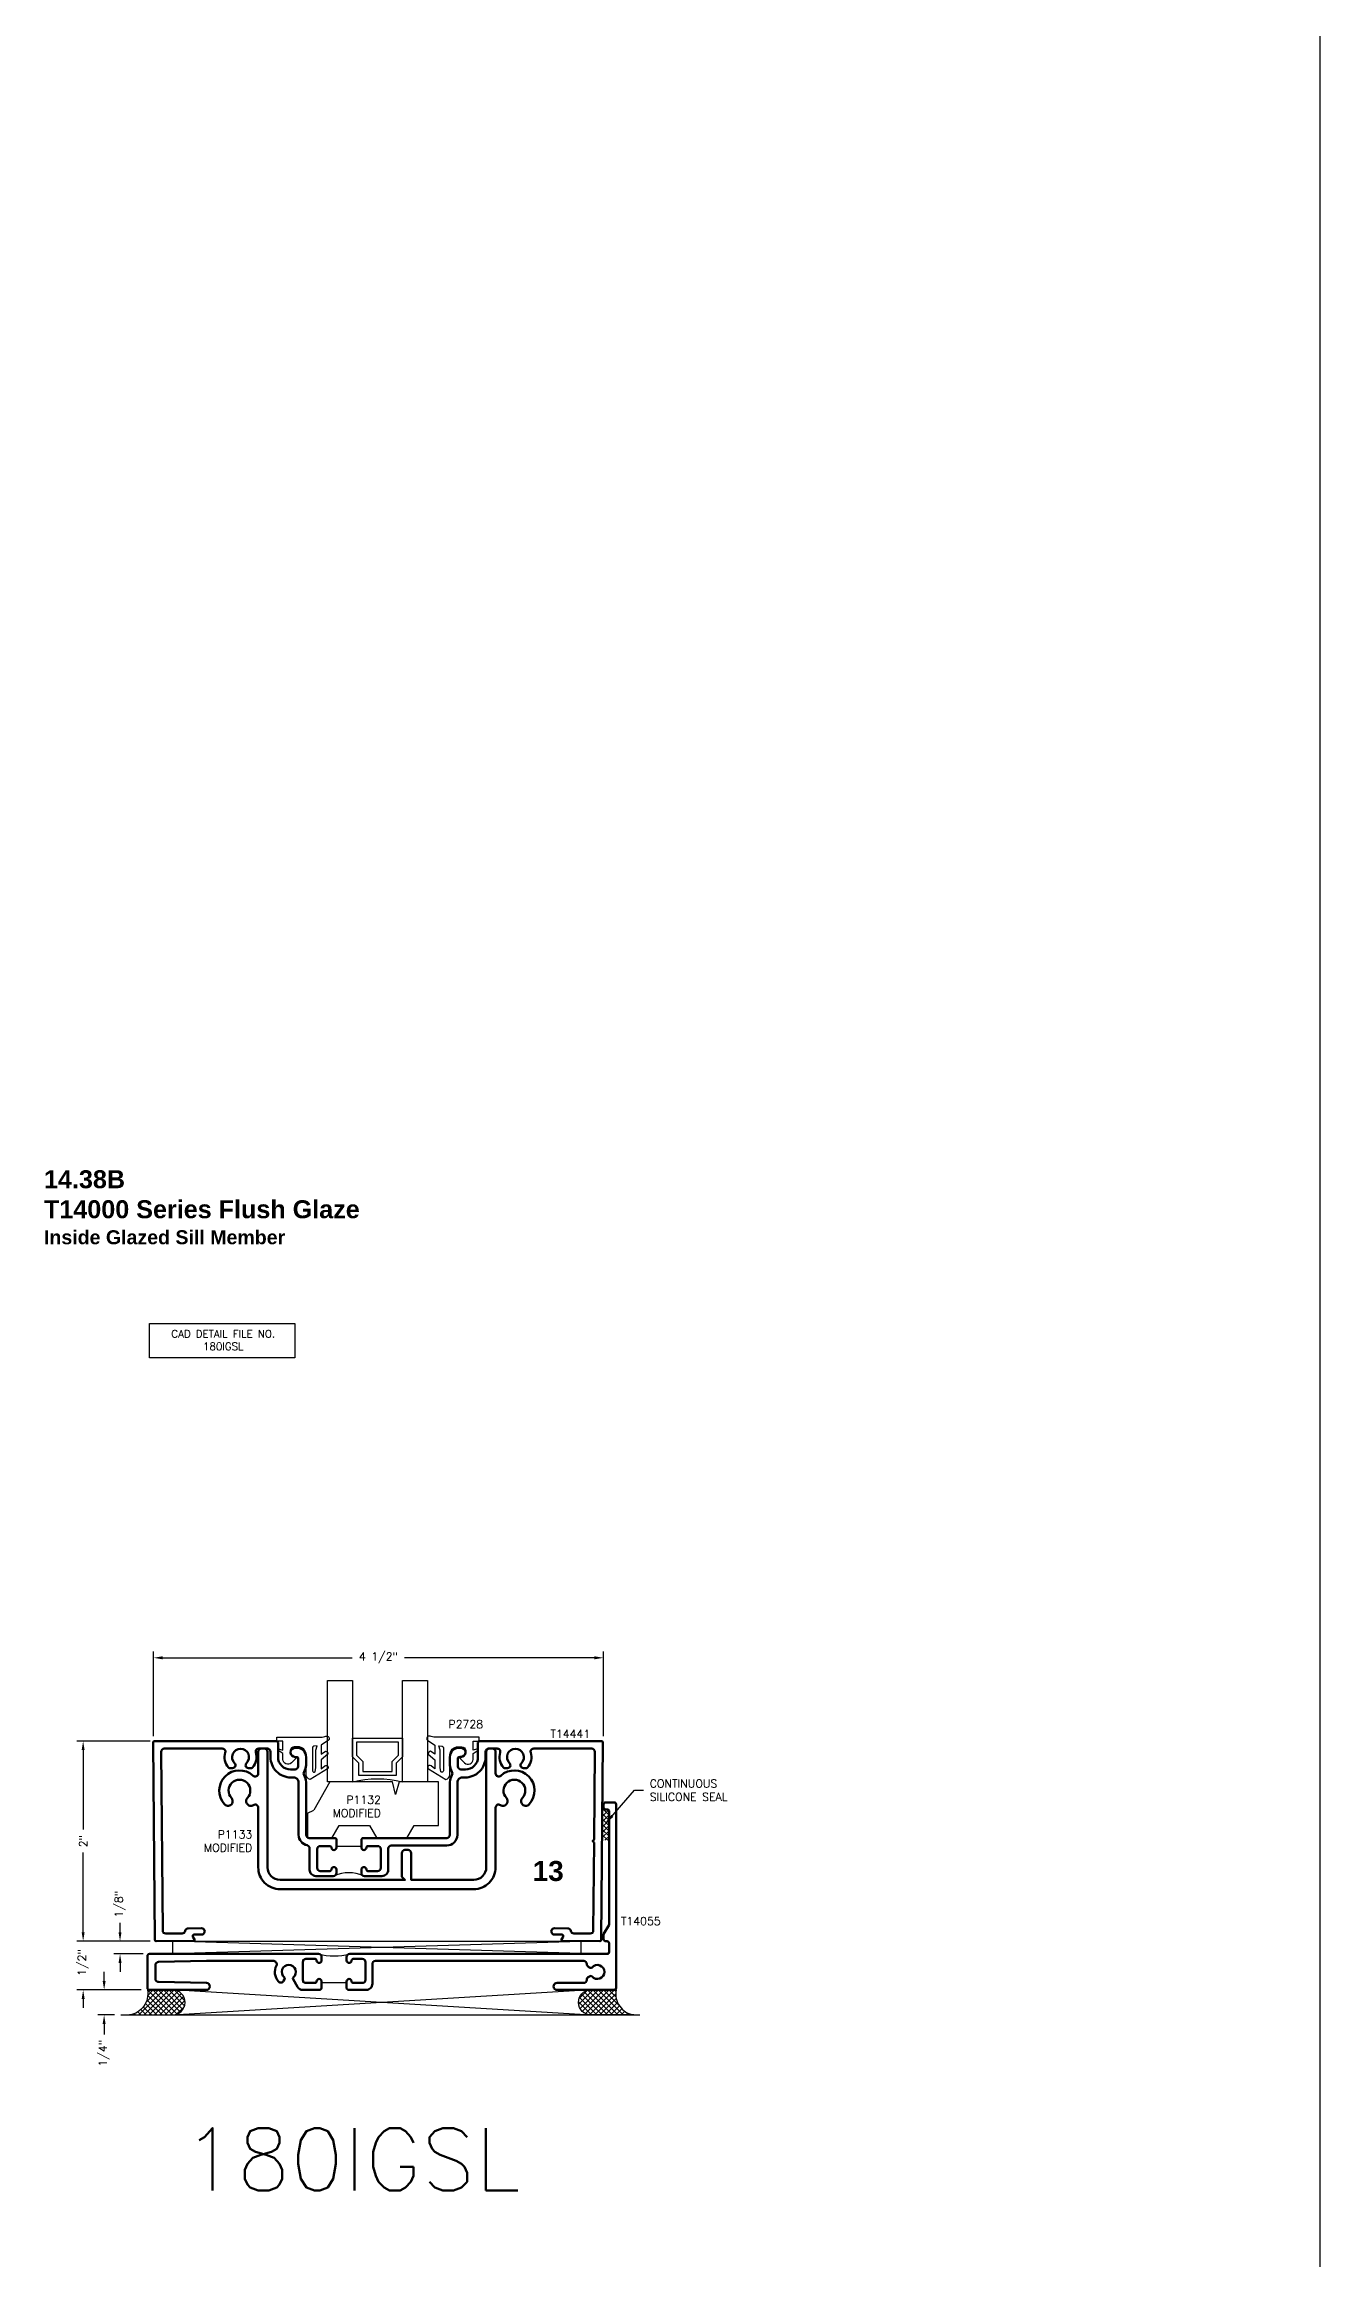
# Model space of a CAD drawing. Extents: x 0 to 139, y -15 to 75.
# Drawn here: x 64.52 to 77.28, y 30.6 to 52.74 of the extents above; entities that cross this region are included whole.
import ezdxf

# ---------------------------------------------------------------- set-up
doc = ezdxf.new("R2010")
doc.units = 0
doc.header["$MEASUREMENT"] = 0
doc.header["$PDMODE"] = 3
doc.layers.get('DEFPOINTS').update_dxf_attribs({"linetype": 'CONTINUOUS'})
for name, color, linetype in [('R-ANNO-DIMS', 3, 'CONTINUOUS'), ('R-ANNO-TEXT', 6, 'CONTINUOUS'), ('R-Det1', 4, 'CONTINUOUS'), ('R-Det2', 2, 'CONTINUOUS'), ('R-DET3', 5, 'CONTINUOUS'), ('R-OTLN', 1, 'CONTINUOUS'), ('R-PAT1', 5, 'CONTINUOUS'), ('TITLE', 7, 'CONTINUOUS')]:
    doc.layers.add(name, color=color, linetype=linetype)
doc.styles.get("Standard").update_dxf_attribs({"font": 'simplex'})
doc.dimstyles.new('1X', dxfattribs={"dimtxt": 0.08, "dimasz": 0.09, "dimexe": 0.0625, "dimexo": 0.0625, "dimgap": 0.062, "dimtad": 0, "dimdec": 5, "dimzin": 4, "dimdsep": 46, "dimlunit": 5, "dimtxsty": 'Standard', "dimcen": 0, "dimclrd": 256, "dimclre": 256, "dimclrt": 256, "dimadec": 0, "dimazin": 1, "dimtfac": 1, "dimtdec": 5, "dimtofl": 0, "dimtmove": 0, "dimatfit": 3, "dimfxl": 1, "dimfrac": 2, "dimtolj": 1, "dimtzin": 4, "dimarcsym": 0})
doc.dimstyles.new('1X$0', dxfattribs={"dimtxt": 0.08, "dimasz": 0.09, "dimexe": 0.0625, "dimexo": 0.0625, "dimgap": 0.062, "dimtad": 0, "dimdec": 5, "dimzin": 4, "dimdsep": 46, "dimlunit": 5, "dimtxsty": 'Standard', "dimcen": 0, "dimclrd": 256, "dimclre": 256, "dimclrt": 256, "dimadec": 0, "dimazin": 1, "dimtfac": 1, "dimtdec": 5, "dimtofl": 0, "dimtmove": 0, "dimatfit": 3, "dimfxl": 1, "dimfrac": 2, "dimtolj": 1, "dimtzin": 4, "dimarcsym": 0})
pattern_1 = [(45, (63.86169, 29.682197), (-0.0265165, 0.0265165), []), (135, (63.86169, 29.682197), (-0.0265165, -0.0265165), [])]

# ---------------------------------------------------------------- blocks, each defined once
blk = doc.blocks.new('*D46')
at = {"layer": 'DEFPOINTS', "color": 0}
for p in [(64.913, 35.777), (65.647, 35.777), (65.644, 33.777)]:
    blk.add_point(p, dxfattribs=at)
at = {"layer": 'R-ANNO-DIMS', "lineweight": -2}
for p, q in [((65.584, 35.777), (64.851, 35.777)), ((64.913, 35.687), (64.913, 34.892)), ((64.913, 33.867), (64.913, 34.662)), ((65.582, 33.777), (64.851, 33.777))]:
    blk.add_line(p, q, dxfattribs=at)
at = {"layer": 'R-ANNO-DIMS'}
for points in [[(64.898, 35.687), (64.928, 35.687), (64.913, 35.777)], [(64.898, 33.867), (64.928, 33.867), (64.913, 33.777)]]:
    blk.add_solid(points, dxfattribs=at)
at = {"layer": 'R-ANNO-DIMS', "insert": (64.913, 34.777), "char_height": 0.08, "attachment_point": 5, "rotation": 90}
blk.add_mtext('\\A1;2"', dxfattribs=at)
blk = doc.blocks.new('*D47')
at = {"layer": 'DEFPOINTS', "color": 0}
for p in [(65.556, 33.289), (65.123, 33.039), (65.29, 33.039)]:
    blk.add_point(p, dxfattribs=at)
at = {"layer": 'R-ANNO-DIMS', "lineweight": -2}
for p, q in [((65.123, 33.379), (65.123, 33.469)), ((65.493, 33.289), (65.06, 33.289)), ((65.228, 33.039), (65.06, 33.039)), ((65.123, 32.949), (65.123, 32.845))]:
    blk.add_line(p, q, dxfattribs=at)
at = {"layer": 'R-ANNO-DIMS'}
for points in [[(65.108, 33.379), (65.138, 33.379), (65.123, 33.289)], [(65.108, 32.949), (65.138, 32.949), (65.123, 33.039)]]:
    blk.add_solid(points, dxfattribs=at)
at = {"layer": 'R-ANNO-DIMS', "insert": (65.123, 32.657), "char_height": 0.08, "attachment_point": 5, "rotation": 90}
blk.add_mtext('\\A1;1/4"', dxfattribs=at)
blk = doc.blocks.new('*D48')
at = {"layer": 'DEFPOINTS', "color": 0}
for p in [(64.913, 33.777), (65.644, 33.777), (65.556, 33.289)]:
    blk.add_point(p, dxfattribs=at)
at = {"layer": 'R-ANNO-DIMS', "lineweight": -2}
for p, q in [((64.913, 33.867), (64.913, 33.957)), ((65.582, 33.777), (64.851, 33.777)), ((65.493, 33.289), (64.851, 33.289)), ((64.913, 33.199), (64.913, 33.109))]:
    blk.add_line(p, q, dxfattribs=at)
at = {"layer": 'R-ANNO-DIMS'}
for points in [[(64.898, 33.867), (64.928, 33.867), (64.913, 33.777)], [(64.898, 33.199), (64.928, 33.199), (64.913, 33.289)]]:
    blk.add_solid(points, dxfattribs=at)
at = {"layer": 'R-ANNO-DIMS', "insert": (64.913, 33.564), "char_height": 0.08, "attachment_point": 5, "rotation": 90}
blk.add_mtext('\\A1;1/2"', dxfattribs=at)
blk = doc.blocks.new('*D49')
at = {"layer": 'DEFPOINTS', "color": 0}
for p in [(70.117, 36.61), (65.617, 35.762), (70.117, 35.762)]:
    blk.add_point(p, dxfattribs=at)
at = {"layer": 'R-ANNO-DIMS', "lineweight": -2}
for p, q in [((65.617, 35.825), (65.617, 36.672)), ((65.707, 36.61), (67.605, 36.61)), ((70.027, 36.61), (68.129, 36.61)), ((70.117, 35.825), (70.117, 36.672))]:
    blk.add_line(p, q, dxfattribs=at)
at = {"layer": 'R-ANNO-DIMS'}
for points in [[(65.707, 36.625), (65.707, 36.595), (65.617, 36.61)], [(70.027, 36.625), (70.027, 36.595), (70.117, 36.61)]]:
    blk.add_solid(points, dxfattribs=at)
at = {"layer": 'R-ANNO-DIMS', "insert": (67.867, 36.61), "char_height": 0.08, "attachment_point": 5}
blk.add_mtext('\\A1;4 1/2"', dxfattribs=at)
blk = doc.blocks.new('*D109')
at = {"layer": 'DEFPOINTS', "color": 0}
for p in [(65.282, 33.777), (65.582, 33.777), (65.576, 33.649)]:
    blk.add_point(p, dxfattribs=at)
at = {"layer": 'R-ANNO-DIMS', "lineweight": -2}
for p, q in [((65.282, 33.867), (65.282, 33.959)), ((65.519, 33.777), (65.219, 33.777)), ((65.514, 33.649), (65.219, 33.649)), ((65.282, 33.559), (65.282, 33.469))]:
    blk.add_line(p, q, dxfattribs=at)
at = {"layer": 'R-ANNO-DIMS'}
for points in [[(65.267, 33.867), (65.297, 33.867), (65.282, 33.777)], [(65.267, 33.559), (65.297, 33.559), (65.282, 33.649)]]:
    blk.add_solid(points, dxfattribs=at)
at = {"layer": 'R-ANNO-DIMS', "insert": (65.282, 34.147), "char_height": 0.08, "attachment_point": 5, "rotation": 90}
blk.add_mtext('\\A1;1/8"', dxfattribs=at)
blk = doc.blocks.new('Mod P1132')
at = {"layer": 'R-Det2'}
for p, q in [((22.477, 36.337), (22.314, 36.055)), ((23.101, 36.337), (22.477, 36.337)), ((23.134, 36.212), (23.101, 36.337)), ((23.168, 36.337), (23.134, 36.212)), ((23.564, 36.337), (23.168, 36.337)), ((23.564, 35.9), (23.564, 36.337)), ((22.252, 36.024), (22.314, 36.055)), ((22.252, 36.024), (22.252, 35.775)), ((22.496, 35.775), (22.569, 35.9)), ((22.569, 35.9), (22.874, 35.9)), ((22.874, 35.9), (22.946, 35.775)), ((23.246, 35.775), (23.318, 35.9)), ((23.318, 35.9), (23.564, 35.9)), ((22.252, 35.775), (22.496, 35.775)), ((22.951, 35.775), (23.246, 35.775))]:
    blk.add_line(p, q, dxfattribs=at)
blk = doc.blocks.new('P1132 mod')
at = {"layer": 'R-Det2'}
blk.add_line((22.946, 35.775), (23.246, 35.775), dxfattribs=at)
at = {"layer": 'R-OTLN'}
blk.add_blockref('Mod P1132', (0, 0), dxfattribs=at)
blk = doc.blocks.new('P2728 gasket')
at = {"layer": 'R-Det2'}
blk.add_lwpolyline([(86.461, 33.362), (86.567, 33.537, 0.301952), (86.52, 33.577), (86.32, 33.577, -0.414214), (86.24, 33.657), (86.24, 33.695, -0.388879), (86.276, 33.735), (86.292, 33.736, -0.440011), (86.336, 33.696), (86.336, 33.682, 0.668179), (86.353, 33.675), (86.401, 33.724, 0.668179), (86.366, 33.809), (86.307, 33.809), (86.279, 33.849, 0.836323), (86.264, 33.842), (86.273, 33.809), (86.189, 33.809, -0.414214), (86.183, 33.815), (86.183, 33.865, 0.414214), (86.177, 33.871), (86.149, 33.871, 0.414214), (86.143, 33.865), (86.143, 33.427, -0.083245), (86.135, 33.378), (86.135, 33.378)], format="xyb", dxfattribs=at)
at = {"layer": 'R-Det2', "lineweight": 25}
blk.add_lwpolyline([(86.235, 33.499, -0.372312), (86.249, 33.512), (86.48, 33.512, -0.668179), (86.49, 33.486), (86.448, 33.478), (86.274, 33.478), (86.23, 33.465)], format="xyb", close=True, dxfattribs=at)
at = {"layer": 'R-Det2'}
for points in [[(86.174, 33.352), (86.223, 33.426), (86.314, 33.426), (86.283, 33.384)], [(86.313, 33.359), (86.371, 33.426), (86.462, 33.426), (86.431, 33.388)]]:
    blk.add_lwpolyline(points, dxfattribs=at)
at = {"layer": 'R-Det2', "ltscale": 0.1}
for centre, radius, start, end in [((86.157, 33.369), 0.0237, 157.7655, 314.5007), ((86.313, 33.388), 0.0297, 188.4603, 270), ((86.446, 33.375), 0.0199, 139.7022, 319.7022)]:
    blk.add_arc(centre, radius, start, end, dxfattribs=at)

msp = doc.modelspace()

# ---------------------------------------------------------------- hatches: boundary and pattern name
at = {"layer": 'R-PAT1'}
h = msp.add_hatch(dxfattribs=at)
h.set_pattern_fill('ANSI37', color=256, scale=0.3, style=0)
h.set_pattern_definition(pattern_1)
h.paths.add_polyline_path([(70.1737311, 35.0952346), (70.1187311, 35.0952346), (70.1052132, 35.0953366), (70.1052132, 34.7854692), (70.1737311, 34.785402)])
h = msp.add_hatch(dxfattribs=at)
h.set_pattern_fill('ANSI37', color=256, scale=0.3, style=0)
h.set_pattern_definition(pattern_1)
edge = h.paths.add_edge_path()
edge.add_line((65.3777102, 33.0393714), (65.8063536, 33.0393715))
edge.add_arc((65.8063536, 33.1651472), 0.1257757, 270.0000074, 447.46272372)
edge.add_line((65.8119216, 33.2907996), (65.5557311, 33.2892346))
edge.add_arc((65.3452333, 33.2508596), 0.2139673, -81.2696477, 10.33190092, ccw=False)
h = msp.add_hatch(dxfattribs=at)
h.set_pattern_fill('ANSI37', color=256, scale=0.3, style=0)
h.set_pattern_definition(pattern_1)
edge = h.paths.add_edge_path()
edge.add_line((70.4220438, 33.0393714), (69.9934004, 33.0393715))
edge.add_arc((69.9934004, 33.1651472), 0.1257757, 92.53727628, 269.9999926, ccw=False)
edge.add_line((69.9878324, 33.2907996), (70.2440228, 33.2892346))
edge.add_arc((70.4545207, 33.2508596), 0.2139673, 169.66809908, 261.2696477)

# ---------------------------------------------------------------- linework, layer by layer
at = {"layer": 'R-ANNO-TEXT'}
msp.add_lwpolyline([(65.5778917, 39.9516507), (67.0293716, 39.9516507), (67.0293716, 39.6095878), (65.5778917, 39.6095878)], close=True, dxfattribs=at)
at = {"layer": 'R-Det1', "lineweight": 50}
for points in [[(70.1190228, 35.1442346), (70.1190228, 35.1142346, 0.4142135624), (70.1390228, 35.0942346), (70.1540228, 35.0942346, -0.4142135624), (70.1740228, 35.0742346), (70.1740228, 33.9414974), (70.1190228, 33.8462346), (70.1190228, 33.7962346, 0.4142135624), (70.1390228, 33.7762346), (70.1540228, 33.7762346, -0.4142135624), (70.1740228, 33.7562346), (70.1740228, 33.6692346, -0.4142135624), (70.1540228, 33.6492346), (67.5795211, 33.6492346, 0.4142135624), (67.5485211, 33.6182346), (67.5485211, 33.5842346, 0.4142135624), (67.5735211, 33.5592346, 0.4142135624), (67.5985211, 33.5842346, -0.4142135624), (67.6135211, 33.5992346), (67.7055211, 33.5992346, -0.4142135624), (67.7365211, 33.5682346), (67.7365211, 33.3902346, -0.4142135624), (67.7055211, 33.3592346), (67.6135211, 33.3592346, -0.4142135624), (67.5985211, 33.3742346, 0.4142135624), (67.5735211, 33.3992346, 0.4142135624), (67.5485211, 33.3742346), (67.5485211, 33.3742346), (67.5485211, 33.3592346), (67.5485211, 33.3042346), (67.5635211, 33.2892346), (67.7445211, 33.2892346, 0.4142135624), (67.8065211, 33.3512346), (67.8065211, 33.5482346, -0.4142135624), (67.8375211, 33.5792346), (69.9196785, 33.5792346, -0.4123856574), (69.9506779, 33.5484282, 0.2662765779), (69.9661773, 33.521775), (69.9841986, 33.5113704, 0.3624762266), (70.0031382, 33.5146585, -2.7339006994), (70.0029495, 33.4243267, 0.3636585422), (69.9839694, 33.4276626), (69.9659126, 33.4172376, 0.2686241583), (69.9504127, 33.3903127, -0.4149514303), (69.9194128, 33.3592346), (69.6540228, 33.3592346, 1), (69.6540228, 33.2892346), (70.2240228, 33.2892346, 0.4142135624), (70.2440228, 33.3092346), (70.2440228, 35.1442346, 0.4142135624), (70.2240228, 35.1642346), (70.1390228, 35.1642346, 0.4142135624)], [(67.2985211, 33.3592346), (67.2985211, 33.3742346), (67.2985211, 33.3742346, 0.4142135624), (67.2735211, 33.3992346, 0.4142135624), (67.2485211, 33.3742346, -0.4142135624), (67.2335211, 33.3592346), (67.1415211, 33.3592346, -0.4142135624), (67.1105211, 33.3902346), (67.1105211, 33.5682346, -0.4142135624), (67.1415211, 33.5992346), (67.2335211, 33.5992346, -0.4142135624), (67.2485211, 33.5842346, 0.4142135624), (67.2735211, 33.5592346, 0.4142135624), (67.2985211, 33.5842346), (67.2985211, 33.6182346, 0.4142135624), (67.2675211, 33.6492346), (65.5760228, 33.6492346, 0.4142135624), (65.5560228, 33.6292346), (65.5560228, 33.3092346, 0.4142135624), (65.5760228, 33.2892346), (66.1460228, 33.2892346, 1), (66.1460228, 33.3592346), (65.6670228, 33.3692346, -0.4142135624), (65.6360228, 33.4002346), (65.6360228, 33.5382346, -0.4142135624), (65.6670228, 33.5692346), (66.1460228, 33.5792346), (66.8188636, 33.5792346, -0.5629852859), (66.8463571, 33.533913, 0.3195329951), (66.8687438, 33.3731026, 0.5020398469), (66.918127, 33.378889), (66.9285316, 33.3969102, 0.3624762266), (66.9252435, 33.4158498, -2.7339006994), (67.0155753, 33.4156611, 0.3636585422), (67.0122393, 33.396681), (67.0563757, 33.3202346, 0.2679491924), (67.1100693, 33.2892346), (67.2835211, 33.2892346), (67.2985211, 33.3042346)]]:
    msp.add_lwpolyline(points, format="xyb", close=True, dxfattribs=at)
at = {"layer": 'R-Det2'}
msp.add_lwpolyline([(67.6072244, 35.3701982), (67.3572244, 35.3701983), (67.3572244, 36.384282), (67.6072244, 36.384282), (67.6072244, 35.8081983), (68.1072244, 35.8081983), (68.1072244, 36.384282), (68.3572244, 36.384282), (68.3572244, 35.3701983), (68.1072244, 35.3701983), (68.1072244, 35.8081983), (68.1072244, 35.6201983), (68.0452244, 35.5581983), (68.0452244, 35.4331983), (67.6692244, 35.4331983), (67.6692244, 35.5581983), (67.6072244, 35.6201983), (67.6072244, 35.8081983), (67.6072244, 35.3701983, -0.1233101835), (68.1072244, 35.3701983, 0.8755579354)], format="xyb", dxfattribs=at)
msp.add_lwpolyline([(67.6472244, 35.7681983), (67.6472244, 35.6367669), (67.7092244, 35.5747669), (67.7092244, 35.4731983), (68.0052244, 35.4731983), (68.0052244, 35.5747669), (68.0672244, 35.6367669), (68.0672244, 35.7681983), (67.6472244, 35.7681983)], dxfattribs=at)
at = {"layer": 'R-DET3'}
for p, q in [((65.80522, 33.7772889), (69.89222, 33.7772889)), ((69.89222, 33.6522889), (65.80522, 33.7772889)), ((65.80522, 33.6522889), (69.89222, 33.7772889)), ((65.80522, 33.7772889), (65.80522, 33.6522889)), ((69.89222, 33.7772889), (69.89222, 33.6522889)), ((65.8057311, 33.0392346), (69.9937311, 33.2924853)), ((69.9937311, 33.035984), (65.8057311, 33.2892346)), ((65.2903261, 33.0392346), (70.4798219, 33.0392346))]:
    msp.add_line(p, q, dxfattribs=at)
at = {"layer": 'R-DET3', "lineweight": 50}
msp.add_lwpolyline([(68.1013851, 34.4211973), (68.1013851, 34.6576508, -0.4142135624), (68.1323851, 34.6886508), (68.1633851, 34.6886508, -0.4142135624), (68.1943851, 34.6576508), (68.1943851, 34.3901973), (68.8203826, 34.3901973, 0.4142135624), (68.9453826, 34.5151973), (68.9453826, 35.6711973, -0.4142135624), (68.9763826, 35.7021973), (69.0073826, 35.7021973, -0.4142135624), (69.0383826, 35.6711973), (69.0383826, 35.45436, 0.6516590583), (69.090271, 35.4314543, -0.956981471), (69.3750734, 35.1454675, -0.5062303828), (69.3005749, 35.1536924, -0.3278181232), (69.3066167, 35.2084174, 2.2780811719), (69.1461484, 35.2084174, -0.3278181232), (69.1521903, 35.1536924, -0.4311315419), (69.0863976, 35.1380728, 0.5966495988), (69.0383826, 35.1121596), (69.0383826, 34.5151973, -0.4142135624), (68.8203826, 34.2971973), (67.8513851, 34.2971973), (66.8823876, 34.2971973, -0.4142135624), (66.6643876, 34.5151973), (66.6643876, 35.1121596, 0.5966495988), (66.6163726, 35.1380728, -0.4311315419), (66.5505799, 35.1536924, -0.3278181232), (66.5566217, 35.2084174, 2.2780811719), (66.3961534, 35.2084174, -0.3278181232), (66.4021953, 35.1536924, -0.5062303828), (66.3276967, 35.1454675, -0.956981471), (66.6124992, 35.4314543, 0.6516590583), (66.6643876, 35.45436), (66.6643876, 35.6711973, -0.4142135624), (66.6953876, 35.7021973), (66.7263876, 35.7021973, -0.4142135624), (66.7573876, 35.6711973), (66.7573876, 34.5151973, 0.4142135624), (66.8823876, 34.3901973), (67.5083851, 34.3901973), (67.8513851, 34.3901973), (68.1323851, 34.3901973)], format="xyb", close=True, dxfattribs=at)
at = {"layer": 'R-OTLN', "lineweight": 50}
for points in [[(67.4462418, 34.7281607), (67.4462418, 34.7131607, -0.4142135624), (67.4212418, 34.6881607, -0.4142135624), (67.3962418, 34.7131607, 0.4142135624), (67.3812418, 34.7281607), (67.2842418, 34.7281607, 0.4142135624), (67.2532418, 34.6971607), (67.2532418, 34.5091607, 0.4142135624), (67.2842418, 34.4781607), (67.3812418, 34.4781607, 0.4142135624), (67.3962418, 34.4931607, -0.4142135624), (67.4212418, 34.5181607, -0.4142135624), (67.4462418, 34.4931607), (67.4462418, 34.4591607, -0.4142135624), (67.4152418, 34.4281607), (67.2402418, 34.4281607, -0.4142135624), (67.1782418, 34.4901607), (67.1782418, 34.7048703, 0.3569974072), (67.1533767, 34.7352572, -0.3569974072), (67.0683543, 34.8391607), (67.0683543, 35.3631607, 0.4142135624), (67.0183543, 35.4131607), (66.9923543, 35.4131607, -0.4142135624), (66.7873543, 35.6181607), (66.7873543, 35.6711607, 0.4142135624), (66.7563543, 35.7021607), (66.6697419, 35.7021607, 0.5028435991), (66.640062, 35.6622106, -0.2556484292), (66.6084929, 35.512403, -0.2190376255), (66.5971006, 35.5071607), (66.566766, 35.5071607, -0.6705407069), (66.5467137, 35.5560216, 2.4366677679), (66.4279949, 35.5560216, -0.6705407069), (66.4079426, 35.5071607), (66.377608, 35.5071607, -0.2190376255), (66.3662156, 35.512403, -0.2556484292), (66.3346465, 35.6622106, 0.5028435991), (66.3049666, 35.7021607), (65.7242304, 35.7021607, 0.4167284122), (65.6932316, 35.6708948), (65.7085621, 33.8838777, 0.4142058065), (65.739826, 33.8531448), (65.902582, 33.8545367, 0.3582490687), (65.9327809, 33.8797959, -0.3582490687), (65.9629798, 33.9050551), (66.0973492, 33.9062043, -1.000029034), (66.0978814, 33.8442066), (66.0244917, 33.8435789, 0.5773500035), (66.0116942, 33.8209686), (66.0283918, 33.7926104, -0.5773500035), (66.0215665, 33.7805516), (65.6444367, 33.7773263, -0.4142058065), (65.6293456, 33.7921973), (65.6124465, 35.7620691, -0.4160038791), (65.6274462, 35.7771607), (66.8473543, 35.7771607, -0.4142135624), (66.8623543, 35.7621607), (66.8623543, 35.6181607, 0.4142135624), (66.9873543, 35.4931607), (67.0323543, 35.4931607, 0.4142135624), (67.0633543, 35.5241607), (67.0633543, 35.6031607, 0.4142135624), (67.0483543, 35.6181607), (67.0338533, 35.6181607, -1), (67.0338533, 35.7111607), (67.049922, 35.7111607, -0.415572152), (67.1433543, 35.6181608), (67.1433543, 35.5381607, -0.1450639488), (67.1231692, 35.4700518, 0.2963644577), (67.1231692, 35.4362697, -0.1450639488), (67.1433543, 35.3681607), (67.1433543, 34.8391607, 0.4142135624), (67.1743543, 34.8081607), (67.4362418, 34.8081607), (67.4462418, 34.7981607)], [(67.6962418, 34.7981607), (67.7062418, 34.8081607), (68.5503543, 34.8081607, 0.4142135624), (68.5813543, 34.8391607), (68.5813543, 35.3681607, -0.1450639488), (68.6015394, 35.4362697, 0.2963644577), (68.6015394, 35.4700518, -0.1450639488), (68.5813543, 35.5381607), (68.5813543, 35.6181607, -0.4155724693), (68.6747866, 35.7111607), (68.6908553, 35.7111607, -1), (68.6908553, 35.6181607), (68.6763543, 35.6181607, 0.4142135624), (68.6613543, 35.6031607), (68.6613543, 35.5241607, 0.4142135624), (68.6923543, 35.4931607), (68.7373543, 35.4931607, 0.4142135624), (68.8623543, 35.6181607), (68.8623543, 35.7621607, -0.4142135624), (68.8773543, 35.7771607), (70.0972624, 35.7771607, -0.4160038791), (70.1122621, 35.7620691), (70.095363, 33.7921973, -0.4142058065), (70.0802719, 33.7773263), (69.7031421, 33.7805516, -0.5773500035), (69.6963167, 33.7926104), (69.7130143, 33.8209686, 0.5773500035), (69.7002168, 33.8435789), (69.6268272, 33.8442066, -1.000029034), (69.6273593, 33.9062043), (69.7607288, 33.9050637, -0.3582490687), (69.7909277, 33.8798045, 0.3582490687), (69.8211266, 33.8545453), (69.9848825, 33.8531448, 0.4142058065), (70.0161465, 33.8838777), (70.0236842, 34.7625133), (70.0086826, 34.7775149), (70.0239442, 34.7928199), (70.031477, 35.6708948, 0.4167284122), (70.0004781, 35.7021607), (69.4197419, 35.7021607, 0.5028435991), (69.390062, 35.6622106, -0.2556484292), (69.3584929, 35.512403, -0.2190376255), (69.3471006, 35.5071607), (69.316766, 35.5071607, -0.6705407069), (69.2967137, 35.5560216, 2.4366677679), (69.1779949, 35.5560216, -0.6705407069), (69.1579426, 35.5071607), (69.127608, 35.5071607, -0.2190376255), (69.1162156, 35.512403, -0.2556484292), (69.0846465, 35.6622106, 0.5028435991), (69.0549666, 35.7021607), (68.9683543, 35.7021607, 0.4142135624), (68.9373543, 35.6711607), (68.9373543, 35.6181607, -0.4142135624), (68.7323543, 35.4131607), (68.7063543, 35.4131607, 0.4142135624), (68.6563543, 35.3631607), (68.6563543, 34.8391607, -0.4142135624), (68.5503543, 34.7331607), (67.9954918, 34.7331607, 0.4142135624), (67.9642418, 34.7019107), (67.9642418, 34.4901607, -0.4142135624), (67.9022418, 34.4281607), (67.7272418, 34.4281607, -0.4142135624), (67.6962418, 34.4591607), (67.6962418, 34.4931607, -0.4142135624), (67.7212418, 34.5181607, -0.4142135624), (67.7462418, 34.4931607, 0.4142135624), (67.7612418, 34.4781607), (67.8582418, 34.4781607, 0.4142135624), (67.8892418, 34.5091607), (67.8892418, 34.6971607, 0.4142135624), (67.8582418, 34.7281607), (67.7612418, 34.7281607, 0.4142135624), (67.7462418, 34.7131607, -0.4142135624), (67.7212418, 34.6881607, -0.4142135624), (67.6962418, 34.7131607), (67.6962418, 34.7281607)]]:
    msp.add_lwpolyline(points, format="xyb", close=True, dxfattribs=at)
at = {"layer": 'R-PAT1'}
msp.add_lwpolyline([(67.3805119, 34.4793225), (67.2835119, 34.4793225, -0.4142135624), (67.2525119, 34.5103225), (67.2532418, 34.6971607, -0.4142135624), (67.2842418, 34.7281607), (67.3812418, 34.7281607, -0.4142135624), (67.3962418, 34.7131607, 0.4142135624), (67.4212418, 34.6881607, 0.4142135624), (67.4462418, 34.7131607), (67.4462418, 34.7281607), (67.6962418, 34.7281607), (67.6962418, 34.7131607, 0.4142135624), (67.7212418, 34.6881607, 0.4142135624), (67.7462418, 34.7131607, -0.4142135624), (67.7612418, 34.7281607), (67.8582418, 34.7281607, -0.4142135624), (67.8892418, 34.6971607), (67.8885119, 34.5103225, -0.4142135624), (67.8575119, 34.4793225), (67.7605119, 34.4793225, -0.4142135624), (67.7455119, 34.4943225, 0.4142135624), (67.7205119, 34.5193225, 0.4142135624), (67.6955119, 34.4943225), (67.6955119, 34.4603225, 0.3026074371), (67.7145712, 34.4317145, 0.2003205128), (67.4264526, 34.4317145, 0.3026074371), (67.4455119, 34.4603225), (67.4455119, 34.4943225, 0.4142135624), (67.4205119, 34.5193225, 0.4142135624), (67.3955119, 34.4943225, -0.4142135624)], format="xyb", close=True, dxfattribs=at)
for points in [[(67.5795211, 33.6492346), (67.5795211, 33.6492346, 0.4142135624), (67.5485211, 33.6182346), (67.5485211, 33.5842346, 1), (67.5985211, 33.5842346, -0.4142135624), (67.6135211, 33.5992346), (67.7215211, 33.5992346, -0.4142135624), (67.7365211, 33.5842346), (67.7365211, 33.3742346, -0.4142135624), (67.7215211, 33.3592346), (67.6135211, 33.3592346, -0.4142135624), (67.5985211, 33.3742346, 1), (67.5485211, 33.3742346), (67.5485211, 33.3592346), (67.2985211, 33.3592346), (67.2985211, 33.3742346, 1), (67.2485211, 33.3742346, -0.4142135624), (67.2335211, 33.3592346), (67.1255211, 33.3592346, -0.4142135624), (67.1105211, 33.3742346), (67.1105211, 33.5842346, -0.4142135624), (67.1255211, 33.5992346), (67.2335211, 33.5992346, -0.4142135624), (67.2485211, 33.5842346, 1), (67.2985211, 33.5842346), (67.2985211, 33.6182346, 0.4142135624), (67.2675211, 33.6492346), (67.2675211, 33.6492346), (67.2675211, 33.6492346, 0.1298789824), (67.5795207, 33.6492346)], [(65.3777102, 33.0393714), (65.8063536, 33.0393715, 0.9780995873), (65.8119216, 33.2907996), (65.5557311, 33.2892346, -0.4224245011), (65.3777102, 33.0393714, -1.1845073301)], [(70.4220438, 33.0393714), (69.9934004, 33.0393715, -0.9780995873), (69.9878324, 33.2907996), (70.2440228, 33.2892346, 0.4224245011), (70.4220438, 33.0393714, 1.1845073301)]]:
    msp.add_lwpolyline(points, format="xyb", dxfattribs=at)
at = {"layer": 'TITLE'}
msp.add_line((77.2822225, 74.8789502), (77.2822225, -0.1210498), dxfattribs=at)

# ---------------------------------------------------------------- block references
at = {"layer": 'R-Det2', "xscale": -1, "rotation": 90}
msp.add_blockref('P2728 gasket', (100.7200198, 121.9605138), dxfattribs=at)
at = {"layer": 'R-Det2', "rotation": 270}
msp.add_blockref('P2728 gasket', (35.0046887, 121.9605138), dxfattribs=at)
at = {"layer": 'R-OTLN'}
msp.add_blockref('P1132 mod', (44.9048754, -0.9670391), dxfattribs=at)

# ---------------------------------------------------------------- texts
at = {"layer": 'R-ANNO-TEXT'}
for s, insert, char_height, width, attachment_point in [('CAD DETAIL FILE NO.\\P180IGSL', (66.3145739, 39.8860679), 0.075, 1.875, 2), ('{\\fArial|b1|i0|c0|p34;13}', (69.4093783, 34.5791856, 6.2106922), 0.2, 7.44, 1)]:
    msp.add_mtext(s, dxfattribs=dict(at, insert=insert, char_height=char_height, width=width, attachment_point=attachment_point))
at = {"layer": 'R-ANNO-TEXT', "char_height": 0.08}
for s, insert, attachment_point in [('P2728', (68.5669786, 35.9462114), 4), ('\\A1;T14441', (69.9847904, 35.8483383), 6), ('\\A1;P1132\\PMODIFIED', (67.8919823, 35.1239957), 6), ('CONTINUOUS \\PSILICONE SEAL', (70.5803323, 35.2859601), 4), ('P1133 \\PMODIFIED', (66.6047151, 34.7775626), 6), ('\\A1;T14055', (70.6902345, 33.9775247), 6)]:
    msp.add_mtext(s, dxfattribs=dict(at, insert=insert, attachment_point=attachment_point))
at = {"layer": 'TITLE'}
msp.add_text('180IGSL', height=0.625, dxfattribs=at).set_placement((65.9134516, 31.283312))
at = {"layer": 'TITLE', "insert": (64.5212887, 41.4844555, 6.2106922), "char_height": 0.18, "width": 7.44, "attachment_point": 1}
msp.add_mtext('{\\fArial|b1|i0|c0|p34;14.38B\\PT14000 Series Flush Glaze\\P\\H0.7778x;Inside Glazed Sill Member}', dxfattribs=at)

# ---------------------------------------------------------------- dimensions: what is measured, and where the dimension line sits
at = {"layer": 'R-ANNO-DIMS'}
dim = msp.add_linear_dim(base=(70.1171276, 36.6099695), p1=(65.6173119, 35.7621057), p2=(70.1171276, 35.7621057), dimstyle='1X', override={"dimpost": '"'}, dxfattribs=at)
dim.commit()
dim.dimension.update_dxf_attribs({"geometry": '*D49', "text_midpoint": (67.8672197, 36.6099695), "dimtype": 160})
dim = msp.add_linear_dim(base=(64.9130509, 35.7767924), p1=(65.6444367, 33.7773263), p2=(65.6465915, 35.7767924), angle=90, dimstyle='1X', override={"dimpost": '"'}, dxfattribs=at)
dim.commit()
dim.dimension.update_dxf_attribs({"geometry": '*D46', "text_midpoint": (64.9130509, 34.7770593)})
for base, p1, p2, dimstyle, picture, middle in [((65.2816973, 33.7773263), (65.5760228, 33.6492346), (65.5819367, 33.7773263), '1X$0', '*D109', (65.2816973, 34.1465018)), ((64.9130509, 33.7773263), (65.5557311, 33.2892346), (65.6444367, 33.7773263), '1X', '*D48', (64.9130509, 33.5639919)), ((65.1225992, 33.0392346), (65.5557311, 33.2892346), (65.2903261, 33.0392346), '1X', '*D47', (65.1225992, 32.6572346))]:
    dim = msp.add_linear_dim(base=base, p1=p1, p2=p2, angle=90, dimstyle=dimstyle, override={"dimpost": '"'}, dxfattribs=at)
    dim.commit()
    dim.dimension.update_dxf_attribs({"geometry": picture, "text_midpoint": middle, "dimtype": 160})

# ---------------------------------------------------------------- leaders
at = {"layer": 'R-ANNO-TEXT', "annotation_type": 0, "has_hookline": 1, "hookline_direction": 0}
msp.add_leader([(70.1476506, 34.9619984), (70.4283323, 35.2859601), (70.5183323, 35.2859601)], dimstyle='1X', dxfattribs=at)

doc.saveas('drawing.dxf')
